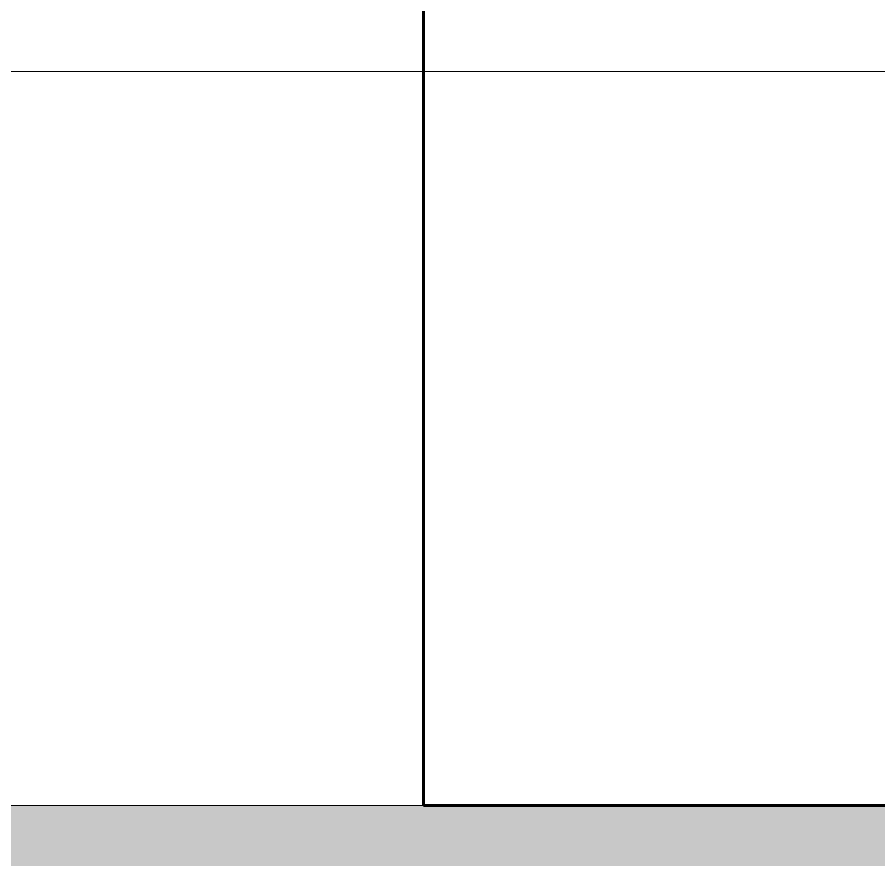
# Model space of a CAD drawing. Header units: inches. Extents: x -4169 to -1846, y 9706 to 12377.
# Drawn here: x -3824.693 to -3823.96, y 10351.293 to 10352.011 of the extents above; entities that cross this region are included whole.
import ezdxf

# ---------------------------------------------------------------- set-up
doc = ezdxf.new("R2010")
doc.units = ezdxf.units.IN
doc.header["$MEASUREMENT"] = 0
for name, color, linetype, lineweight in [('0-1', 7, 'Continuous', 5), ('A-WALL', 113, 'Continuous', 18), ('A-WALL-3', 50, 'Continuous', 60), ('A-WALL-PATT-4', 111, 'Continuous', 9)]:
    doc.layers.add(name, color=color, linetype=linetype, lineweight=lineweight)
pattern_1 = [(0, (0, 0), (20.48, 5.12), [0.845, -14.515, 0.845, -14.515, -81.92]), (0, (0, 0), (20.48, 5.12), [-30.72, 0.845, -29.875, 0.845, -14.515, -35.84]), (0, (0, 0), (20.48, 5.12), [-76.8, 0.845, -9.395, 0.845, -24.755]), (120, (7.68, 2.56), (-14.67405, 15.1762003), [0.845, -14.515, 0.845, -14.515, -81.92]), (120, (7.68, 2.56), (-14.67405, 15.1762003), [-30.72, 0.845, -29.875, 0.845, -14.515, -35.84]), (120, (7.68, 2.56), (-14.67405, 15.1762003), [-76.8, 0.845, -9.395, 0.845, -24.755]), (240, (10.24, 12.8), (-5.80595, -20.2962003), [0.845, -14.515, 0.845, -14.515, -81.92]), (240, (10.24, 12.8), (-5.80595, -20.2962003), [-30.72, 0.845, -29.875, 0.845, -14.515, -35.84]), (240, (10.24, 12.8), (-5.80595, -20.2962003), [-76.8, 0.845, -9.395, 0.845, -24.755])]

# ---------------------------------------------------------------- blocks, each defined once
blk = doc.blocks.new('CTR - 1st Phase - Unit Layouts_rvt-1-ENLARGED RCP - 3RD FLOOR PLAN')
at = {"layer": 'A-WALL-3'}
for p, q in [((-3824.34725, 10351.3394), (-3824.34725, 10358.56195)), ((-3819.59725, 10351.3394), (-3824.34725, 10351.3394))]:
    blk.add_line(p, q, dxfattribs=at)

msp = doc.modelspace()

# ---------------------------------------------------------------- hatches: boundary and pattern name
at = {"layer": 'A-WALL-PATT-4'}
h = msp.add_hatch(dxfattribs=at)
h.set_pattern_fill('FP_1', color=256, style=0, pattern_type=2)
h.set_pattern_definition(pattern_1)
h.paths.add_polyline_path([(-3850.87487, 10351.9644), (-3813.10752, 10351.9644), (-3813.10752, 10352.5894), (-3852.47374, 10352.5894), (-3852.47374, 10351.9644), (-3851.84874, 10351.9644)], flags=0)
h.paths.add_polyline_path([(-3505.29874, 10351.9644), (-3505.29874, 10352.5894), (-3741.10752, 10352.5894), (-3741.10752, 10351.9644), (-3506.39143, 10351.9644)], flags=0)
h = msp.add_hatch(dxfattribs=at)
h.set_pattern_fill('FP_1', color=256, style=0, pattern_type=2)
h.set_pattern_definition(pattern_1)
h.paths.add_polyline_path([(-3504.67374, 10351.3394), (-3504.67374, 10351.9644), (-3741.10752, 10351.9644), (-3741.10752, 10351.5894), (-3813.10752, 10351.5894), (-3813.10752, 10351.9644), (-3852.47374, 10351.9644), (-3852.47374, 10351.3394), (-3506.39143, 10351.3394)], flags=0)
h = msp.add_hatch(dxfattribs=at)
h.set_pattern_fill('FP_4', color=256, style=0, pattern_type=2)
h.set_pattern_definition([(161.57, (0.32, 0.32), (-2.560496185, -0.000537386), [0, -18.214, 2.022, 0]), (18.43, (-0.32, 0.32), (-2.560496185, 0.000537386), [0, -18.214, 2.022, 0]), (108.43, (0.32, 0.32), (1.27922091, -6.400876726), [6.07, -14.166]), (71.57, (-0.32, 0.32), (1.27922091, 6.400876726), [6.07, -14.166])])
h.paths.add_polyline_path([(-3852.47374, 10345.8394), (-3501.92374, 10345.8394), (-3501.92374, 10351.3394), (-3852.47374, 10351.3394), (-3852.47374, 10349.67108)], flags=0)

# ---------------------------------------------------------------- linework, layer by layer
at = {"layer": 'A-WALL'}
for p, q in [((-3852.47374, 10351.9644), (-3813.10752, 10351.9644)), ((-3852.47374, 10351.3394), (-3504.67374, 10351.3394))]:
    msp.add_line(p, q, dxfattribs=at)

# ---------------------------------------------------------------- block references
at = {"layer": '0-1'}
msp.add_blockref('CTR - 1st Phase - Unit Layouts_rvt-1-ENLARGED RCP - 3RD FLOOR PLAN', (0, 0), dxfattribs=at)

doc.saveas('drawing.dxf')
